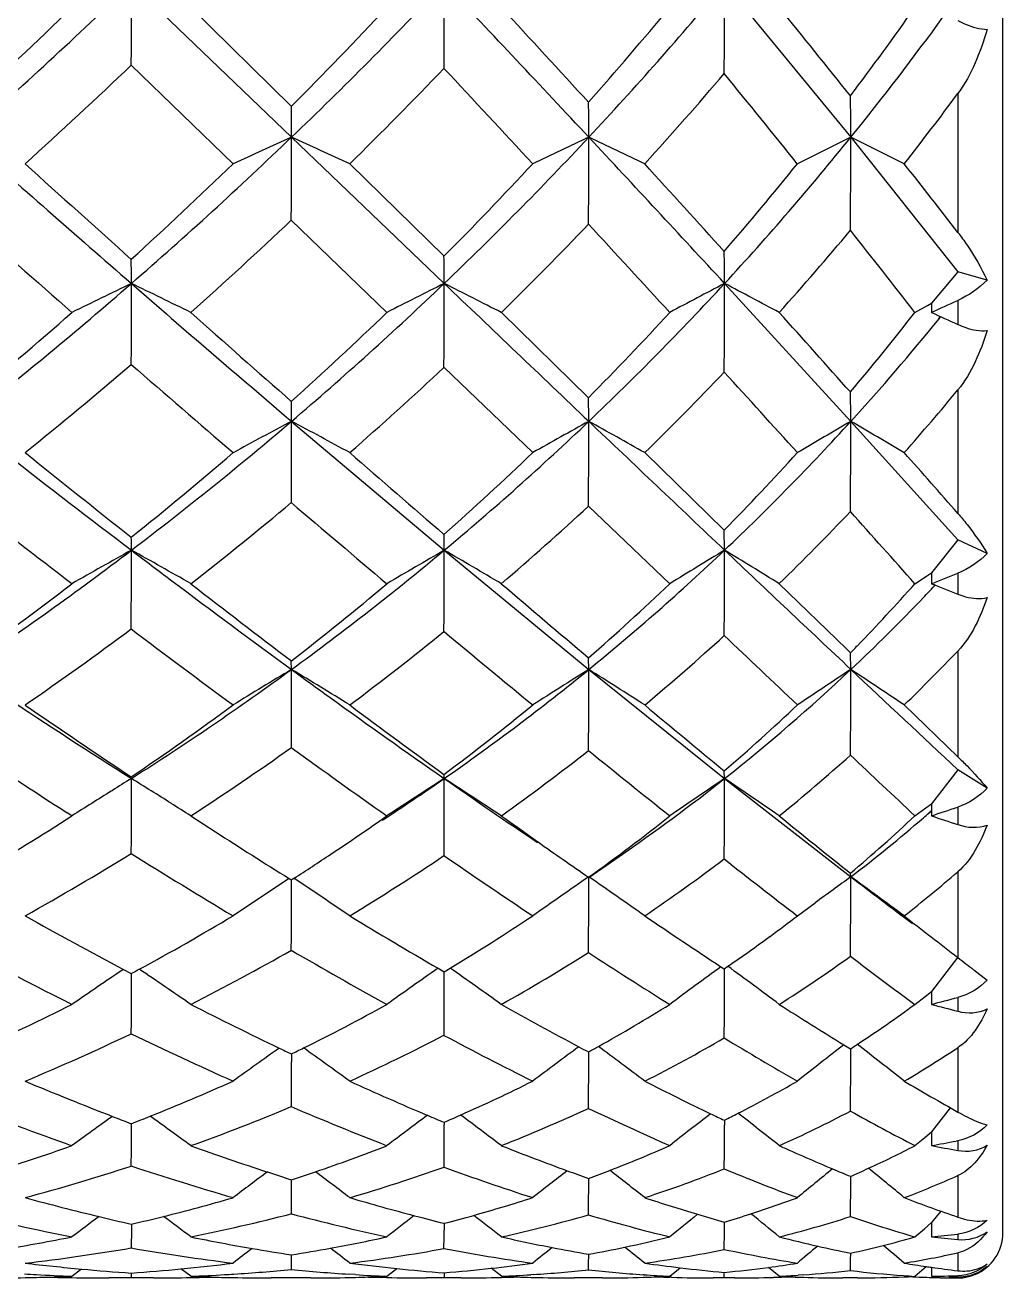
# Model space of a CAD drawing. Header units: millimetres. Extents: x 13495 to 14291, y -4366 to -3315.
# Drawn here: x 13906.896 to 13908.523, y -3559.988 to -3557.902 of the extents above; entities that cross this region are included whole.
import ezdxf

# ---------------------------------------------------------------- set-up
doc = ezdxf.new("R2010")
doc.units = ezdxf.units.MM
doc.header["$LTSCALE"] = 0.1
doc.layers.add('1', color=7, linetype='Continuous')

msp = doc.modelspace()

# ---------------------------------------------------------------- linework, layer by layer
at = {"layer": '1', "color": 7, "linetype": 'Continuous'}
for p, q in [((13908.523, -3559.913), (13908.523, -3551.063)), ((13907.0729, -3557.8329), (13907.3392, -3558.089)), ((13908.0599, -3557.8329), (13908.2701, -3558.089)), ((13907.1716, -3557.8727), (13907.3389, -3558.0374)), ((13907.242, -3558.1331), (13907.0726, -3557.9687)), ((13908.448, -3558.0161), (13908.448, -3558.2474)), ((13907.3392, -3558.089), (13907.5933, -3558.3324)), ((13908.2701, -3558.089), (13908.4481, -3558.3127)), ((13907.4362, -3558.1331), (13907.593, -3558.287)), ((13907.498, -3558.3806), (13907.3389, -3558.2269)), ((13908.448, -3558.3127), (13908.4043, -3558.3651)), ((13908.4969, -3558.3266), (13908.448, -3558.3127)), ((13908.0599, -3558.3324), (13908.2701, -3558.5619)), ((13908.3975, -3558.3689), (13908.4043, -3558.3651)), ((13908.4043, -3558.3651), (13908.404, -3558.3806)), ((13908.448, -3558.3605), (13908.448, -3558.4005)), ((13907.6884, -3558.3806), (13907.8335, -3558.5226)), ((13908.3765, -3558.3806), (13908.3975, -3558.3689)), ((13908.4166, -3558.3908), (13908.4193, -3558.3875)), ((13908.4168, -3558.391), (13908.4194, -3558.3877)), ((13907.7406, -3558.614), (13907.593, -3558.4721)), ((13908.448, -3558.5096), (13908.448, -3558.7152)), ((13907.3392, -3558.5619), (13907.5933, -3558.7764)), ((13908.2701, -3558.5619), (13908.4481, -3558.7592)), ((13907.927, -3558.614), (13908.0593, -3558.743)), ((13907.9687, -3558.8322), (13907.8335, -3558.703)), ((13907.5933, -3558.7764), (13907.593, -3558.7502)), ((13908.0599, -3558.7764), (13908.0593, -3558.743)), ((13908.448, -3558.7592), (13908.4043, -3558.8143)), ((13908.4969, -3558.7817), (13908.448, -3558.7592)), ((13907.5933, -3558.7764), (13907.8339, -3558.975)), ((13908.3765, -3558.8322), (13908.396, -3558.8197)), ((13908.396, -3558.8197), (13908.4043, -3558.8143)), ((13908.396, -3558.8197), (13908.4043, -3558.8143)), ((13908.4043, -3558.8143), (13908.404, -3558.8322)), ((13908.448, -3558.8147), (13908.448, -3558.8496)), ((13908.1508, -3558.8322), (13908.2621, -3558.9403)), ((13908.4084, -3558.8362), (13908.4099, -3558.8345)), ((13908.4085, -3558.8364), (13908.4101, -3558.8347)), ((13908.2621, -3558.9403), (13908.2692, -3558.9472)), ((13908.2701, -3558.975), (13908.2692, -3558.9472)), ((13908.448, -3558.9443), (13908.448, -3559.1203)), ((13907.3392, -3558.975), (13907.3389, -3558.9608)), ((13907.8339, -3558.975), (13907.8335, -3558.9555)), ((13907.834, -3558.975), (13908.0599, -3559.1565)), ((13908.3589, -3559.0341), (13908.448, -3559.1203)), ((13907.0729, -3559.1565), (13907.0726, -3559.1537)), ((13907.5933, -3559.1565), (13907.593, -3559.1498)), ((13908.0599, -3559.1565), (13908.0593, -3559.1438)), ((13908.0599, -3559.1565), (13908.2701, -3559.3202)), ((13908.448, -3559.1421), (13908.4043, -3559.1988)), ((13908.4969, -3559.1727), (13908.448, -3559.1421)), ((13907.0398, -3559.1772), (13907.0412, -3559.1763)), ((13908.395, -3559.2054), (13908.4043, -3559.1988)), ((13908.4043, -3559.1988), (13908.404, -3559.2187)), ((13906.9549, -3559.2308), (13906.9739, -3559.2187)), ((13906.9739, -3559.2187), (13906.966, -3559.2136)), ((13907.1716, -3559.2187), (13907.2128, -3559.2453)), ((13908.3765, -3559.2187), (13908.395, -3559.2054)), ((13908.3998, -3559.2139), (13908.4041, -3559.21)), ((13908.3998, -3559.2141), (13908.4042, -3559.2102)), ((13908.448, -3559.2041), (13908.448, -3559.2332)), ((13907.7374, -3559.2536), (13907.7494, -3559.2621)), ((13907.8338, -3559.3211), (13907.8843, -3559.2862)), ((13907.3352, -3559.3229), (13907.3389, -3559.3253)), ((13907.3389, -3559.3253), (13907.343, -3559.3227)), ((13907.3389, -3559.3253), (13907.343, -3559.3227)), ((13908.2701, -3559.3202), (13908.2692, -3559.3141)), ((13908.448, -3559.3117), (13908.448, -3559.4547)), ((13908.181, -3559.3851), (13908.2106, -3559.3635)), ((13908.0537, -3559.4698), (13908.0593, -3559.4734)), ((13908.0593, -3559.4734), (13908.0653, -3559.4692)), ((13908.0593, -3559.4734), (13908.0653, -3559.4692)), ((13908.448, -3559.4539), (13908.4043, -3559.511)), ((13907.0595, -3559.4743), (13907.0726, -3559.4813)), ((13907.5831, -3559.4725), (13907.593, -3559.4782)), ((13907.593, -3559.4782), (13907.6031, -3559.4721)), ((13907.593, -3559.4782), (13907.6031, -3559.4721)), ((13908.4744, -3559.475), (13908.4969, -3559.492)), ((13908.3936, -3559.5193), (13908.4043, -3559.511)), ((13908.4043, -3559.511), (13908.404, -3559.5326)), ((13908.3765, -3559.5326), (13908.3936, -3559.5193)), ((13908.448, -3559.5211), (13908.448, -3559.544)), ((13907.3392, -3559.615), (13907.3392, -3559.6284)), ((13908.2584, -3559.5999), (13908.2692, -3559.6066)), ((13908.448, -3559.6047), (13908.448, -3559.7118)), ((13908.4355, -3559.7047), (13908.4043, -3559.7449)), ((13907.5933, -3559.7289), (13907.5933, -3559.7325)), ((13908.0598, -3559.7255), (13908.0598, -3559.7335)), ((13908.3765, -3559.7678), (13908.3929, -3559.7543)), ((13908.3929, -3559.7543), (13908.4043, -3559.7449)), ((13908.4043, -3559.7449), (13908.404, -3559.7678)), ((13908.448, -3559.7597), (13908.4452, -3559.7602)), ((13908.448, -3559.7597), (13908.448, -3559.7758)), ((13908.448, -3559.8176), (13908.448, -3559.8867)), ((13908.4197, -3559.8768), (13908.4043, -3559.896)), ((13907.0728, -3559.9076), (13907.0726, -3559.9381)), ((13907.0728, -3559.8984), (13907.0728, -3559.9076)), ((13907.5932, -3559.8971), (13907.5932, -3559.9083)), ((13908.3765, -3559.9197), (13908.3924, -3559.9061)), ((13908.3924, -3559.9061), (13908.4043, -3559.896)), ((13908.4043, -3559.896), (13908.404, -3559.9197)), ((13908.448, -3559.9151), (13908.448, -3559.9241)), ((13908.448, -3559.9462), (13908.448, -3559.9761)), ((13907.9687, -3559.9853), (13907.986, -3559.971)), ((13908.1508, -3559.9853), (13908.1329, -3559.9704)), ((13908.3765, -3559.9853), (13908.3922, -3559.9717)), ((13908.3922, -3559.9717), (13908.3953, -3559.969)), ((13908.4042, -3559.9703), (13908.404, -3559.9853)), ((13908.4969, -3559.9688), (13908.4825, -3559.9793)), ((13906.9739, -3559.9853), (13906.9899, -3559.9731)), ((13907.0726, -3559.9878), (13907.0351, -3559.988)), ((13907.0727, -3559.9799), (13907.0726, -3559.9878)), ((13907.1094, -3559.988), (13907.0726, -3559.9878)), ((13907.1716, -3559.9853), (13907.1553, -3559.9728)), ((13907.3716, -3559.988), (13907.3054, -3559.988)), ((13907.4457, -3559.9825), (13907.4349, -3559.9818)), ((13907.4457, -3559.9825), (13907.4349, -3559.9818)), ((13907.4362, -3559.9873), (13907.4457, -3559.9871)), ((13907.4362, -3559.9873), (13907.4457, -3559.9871)), ((13907.498, -3559.9872), (13907.4891, -3559.9871)), ((13907.498, -3559.9873), (13907.4891, -3559.9871)), ((13907.498, -3559.9853), (13907.5145, -3559.9723)), ((13907.593, -3559.9879), (13907.5639, -3559.988)), ((13907.593, -3559.9795), (13907.593, -3559.9879)), ((13907.6211, -3559.988), (13907.593, -3559.9879)), ((13907.6884, -3559.9853), (13907.6715, -3559.9719)), ((13907.6921, -3559.9871), (13907.6884, -3559.9872)), ((13907.6921, -3559.9871), (13907.6884, -3559.9871)), ((13907.742, -3559.9823), (13907.7374, -3559.9826)), ((13907.742, -3559.9824), (13907.7374, -3559.9826)), ((13907.7374, -3559.9871), (13907.7406, -3559.9871)), ((13907.7374, -3559.9871), (13907.7406, -3559.9871)), ((13907.8566, -3559.988), (13907.8095, -3559.988)), ((13907.9258, -3559.9828), (13907.9243, -3559.9827)), ((13907.9258, -3559.9828), (13907.9243, -3559.9827)), ((13907.9243, -3559.987), (13907.927, -3559.9869)), ((13907.9243, -3559.987), (13907.9271, -3559.987)), ((13907.9718, -3559.987), (13907.9686, -3559.9869)), ((13907.9718, -3559.987), (13907.9686, -3559.9869)), ((13908.0593, -3559.988), (13908.0408, -3559.988)), ((13908.0769, -3559.988), (13908.0593, -3559.988)), ((13908.1909, -3559.9829), (13908.1822, -3559.9835)), ((13908.1909, -3559.9829), (13908.1822, -3559.9834)), ((13908.2809, -3559.988), (13908.2569, -3559.988)), ((13908.448, -3559.9856), (13908.448, -3559.9861))]:
    msp.add_line(p, q, dxfattribs=at)
for centre, radius, start, end in [((13900.8219, -3551.341), 9.0122, 311.51653, 313.91645), ((13871.0221, -3557.8372), 36.0508, 359.7909, 0.00672), ((13902.239, -3552.7734), 7.3667, 313.81579, 316.62182), ((13883.0787, -3557.8367), 24.5147, 359.67839, 0.00871), ((13863.0287, -3599.9504), 61.318, 43.054564, 43.382881), ((13903.4683, -3554.009), 5.9754, 316.93725, 320.21208), ((13891.1269, -3557.8364), 16.933, 359.50441, 0.0117), ((13900.5322, -3551.2532), 9.2365, 312.69445, 314.22004), ((13901.993, -3552.7166), 7.5426, 315.13448, 316.87427), ((13863.6773, -3598.4422), 59.857, 42.464617, 42.669901), ((13903.2529, -3553.9725), 6.1196, 318.46033, 320.4071), ((13890.3904, -3572.2801), 22.8693, 38.57602, 39.04932), ((13904.2892, -3555.0069), 4.9919, 322.8734, 324.9641), ((13904.4596, -3555.01), 4.8989, 321.0605, 324.0282), ((13900.9152, -3551.5246), 8.913, 312.14517, 313.69667), ((13902.2698, -3552.8769), 7.3701, 314.5062, 316.24109), ((13856.6674, -3605.4747), 69.6398, 42.828595, 43.007024), ((13903.4475, -3554.0554), 6.0575, 317.68853, 319.58192), ((13890.0111, -3572.7303), 23.3071, 38.77757, 39.25288), ((13904.4873, -3558.0879), 3.3467, 359.981, 0.9803), ((13905.3158, -3558.09), 2.9543, 0.0202, 1.3607), ((13904.4682, -3555.0748), 4.9488, 321.8304, 323.5335), ((13903.1217, -3558.0878), 4.2176, 359.9837, 0.6841), ((13935.149, -3526.0607), 42.7753, 228.48272, 228.97696), ((13902.2244, -3552.7585), 7.3875, 311.01899, 313.81766), ((13913.8556, -3572.5924), 15.9, 114.19425, 114.57899), ((13877.9677, -3558.0943), 29.3715, 359.74128, 0.01037), ((13902.3098, -3569.2779), 12.2673, 65.29866, 65.79613), ((13903.4078, -3553.954), 6.0571, 313.70982, 316.94761), ((13915.3654, -3574.1538), 17.7426, 115.11793, 115.45123), ((13887.9019, -3558.0953), 19.9321, 359.60284, 0.01819), ((13869.9047, -3593.5264), 51.908, 42.68817, 43.05474), ((13902.376, -3569.7243), 12.8519, 64.41052, 64.86948), ((13904.4384, -3554.9927), 4.9263, 317.3188, 321.0595), ((13917.517, -3576.8895), 20.9515, 116.19007, 116.46188), ((13893.9446, -3558.0899), 14.3254, 359.38459, 0.00368), ((13901.9929, -3570.8447), 14.2166, 63.39848, 63.79809), ((13937.9541, -3523.8162), 46.2845, 227.85361, 228.14801), ((13901.981, -3552.7031), 7.5605, 312.33325, 314.09449), ((13903.1835, -3553.909), 6.2137, 315.20489, 317.17198), ((13868.8653, -3593.6928), 52.8233, 42.09952, 42.31309), ((13904.2242, -3554.9546), 5.0753, 319.0807, 321.2254), ((13893.1718, -3570.0723), 19.3182, 37.7426, 38.1726), ((13932.8547, -3528.9405), 39.1987, 228.33294, 228.6813), ((13902.2973, -3552.905), 7.3308, 311.67481, 313.45045), ((13903.4573, -3554.0631), 6.0451, 314.42142, 316.37981), ((13869.0435, -3594.0219), 52.7775, 42.47836, 42.69528), ((13904.4679, -3555.0736), 4.9498, 318.0788, 320.1733), ((13894.019, -3569.5267), 18.1762, 37.82312, 38.37116), ((13905.827, -3558.3324), 2.2329, 0.0005, 1.3722), ((13903.8125, -3558.3317), 3.2603, 359.9885, 0.6946), ((13904.9783, -3558.3321), 2.615, 359.9936, 0.9877), ((13902.2514, -3552.7892), 7.3466, 308.2089, 311.01675), ((13913.4281, -3571.5096), 14.6297, 115.74745, 116.17871), ((13871.6338, -3558.3367), 35.4391, 359.7891, 0.00693), ((13902.0081, -3568.8296), 11.6552, 63.70302, 64.24321), ((13931.4098, -3530.3586), 37.0785, 228.97698, 229.52033), ((13903.4102, -3553.9567), 6.0535, 310.46974, 313.7112), ((13914.8055, -3572.7138), 16.0886, 116.63315, 117.01359), ((13883.6783, -3558.3362), 23.915, 359.67438, 0.0091), ((13902.2079, -3569.0665), 12.0093, 62.84807, 63.35655), ((14012.2711, -3448.8409), 151.4787, 226.287575, 226.413351), ((13904.4451, -3555), 4.9164, 313.5735, 317.3276), ((13916.6753, -3574.7467), 18.538, 117.69384, 118.0127), ((13891.7193, -3558.3359), 16.3406, 359.49549, 0.01241), ((13902.0455, -3569.7858), 12.9365, 61.83917, 62.29502), ((13902.0184, -3552.7433), 7.5057, 309.52731, 311.31741), ((13933.5725, -3528.7243), 39.7052, 228.3236, 228.64607), ((13903.2037, -3553.9279), 6.186, 311.94969, 313.96299), ((13904.2576, -3554.9828), 5.0315, 315.2902, 317.5234), ((13876.0915, -3587.1698), 43.0885, 41.68757, 41.92376), ((13905.1488, -3555.8753), 4.0859, 319.7924, 322.1822), ((13905.3048, -3555.8672), 4.0068, 317.7374, 320.9586), ((13902.3546, -3552.9706), 7.2436, 308.82382, 310.64168), ((13929.5025, -3532.7771), 34.1039, 228.8759, 229.25256), ((13903.4674, -3554.073), 6.0309, 311.15263, 313.16174), ((13904.4625, -3555.0672), 4.9581, 314.3274, 316.5052), ((13872.4059, -3590.9356), 48.2135, 42.09674, 42.31206), ((13905.342, -3555.9469), 4.0268, 318.5219, 320.4756), ((13905.5617, -3558.5614), 1.7776, 359.9833, 1.0536), ((13906.2942, -3558.5614), 1.5397, 359.9826, 1.4451), ((13906.767, -3558.563), 1.503, 0.0429, 1.9081), ((13903.4149, -3553.9624), 6.0461, 307.22947, 310.47114), ((13914.2993, -3571.6699), 14.8412, 117.96755, 118.39345), ((13879.1288, -3558.5672), 28.2105, 359.736, 0.01079), ((13901.9647, -3568.679), 11.4561, 61.47094, 62.02145), ((13904.4112, -3554.9657), 4.9647, 309.8631, 313.5842), ((13915.9136, -3573.1447), 16.6715, 118.98864, 119.35596), ((13888.8654, -3558.5682), 18.9685, 359.59286, 0.01901), ((13901.9756, -3569.1295), 12.0828, 60.49176, 60.99738), ((13996.4216, -3465.4982), 128.4858, 226.411535, 226.55048), ((13905.2991, -3555.8619), 4.0145, 313.4482, 317.7358), ((13918.2418, -3575.717), 19.8427, 120.16815, 120.46613), ((13894.8181, -3558.563), 13.4519, 359.36492, 0.00453), ((13901.4972, -3570.2076), 13.4719, 59.38088, 59.8188), ((13920.4897, -3541.723), 21.6817, 231.17296, 231.76997), ((13903.2164, -3553.9412), 6.1677, 308.69905, 310.74479), ((13929.3646, -3533.5257), 33.3208, 228.84496, 229.20199), ((13904.2255, -3554.9496), 5.0778, 311.5423, 313.809), ((13905.1201, -3555.8487), 4.125, 315.4406, 317.9047), ((13881.7706, -3582.121), 35.4897, 41.26246, 41.48028), ((13918.8385, -3543.3827), 19.4796, 231.81193, 232.47695), ((13903.5025, -3554.1135), 5.9773, 307.86767, 309.92866), ((13926.2983, -3536.5183), 29.1781, 229.47496, 229.88466), ((13904.4807, -3555.085), 4.9326, 310.5645, 312.8214), ((13905.3529, -3555.956), 4.0125, 314.2101, 316.6189), ((13882.8134, -3581.5499), 34.1989, 41.62721, 41.89704), ((13906.0915, -3558.7764), 0.9814, 359.9971, 1.2658), ((13903.4413, -3553.9965), 6.003, 303.97032, 307.22608), ((13913.8411, -3570.9151), 13.8981, 119.14321, 119.61159), ((13873.5946, -3558.7807), 33.4782, 359.783, 0.0073), ((13901.6767, -3568.4501), 11.077, 60.25987, 60.84638), ((13904.4154, -3554.9707), 4.9582, 306.1365, 309.8636), ((13915.303, -3572.074), 15.3708, 120.10437, 120.516), ((13885.1809, -3558.7802), 22.4124, 359.66363, 0.00969), ((13901.8337, -3568.7061), 11.4792, 59.33441, 59.88439), ((13905.3052, -3555.8692), 4.005, 309.1527, 313.4566), ((13917.312, -3574.0231), 17.8343, 121.2507, 121.59411), ((13892.9197, -3558.78), 15.1402, 359.47586, 0.01344), ((13901.598, -3569.4202), 12.4517, 58.24708, 58.73786), ((13977.8187, -3485.1379), 101.4343, 226.549806, 226.713112), ((13903.2549, -3553.9889), 6.1064, 305.43592, 307.51913), ((13918.4546, -3544.3241), 18.3791, 232.12784, 232.78572), ((13904.2449, -3554.9705), 5.0493, 307.7904, 310.1117), ((13925.6535, -3537.848), 27.6239, 229.43226, 229.82721), ((13905.1465, -3555.874), 4.0885, 311.087, 313.652), ((13905.9302, -3556.6585), 3.2726, 315.8982, 318.3769), ((13906.0683, -3556.6367), 3.2118, 316.3171, 316.7722), ((13906.0629, -3556.6315), 3.2193, 313.2834, 316.3154), ((13903.5494, -3554.1752), 5.8998, 304.5564, 306.6677), ((13917.0852, -3545.6873), 16.5839, 232.86069, 233.59123), ((13904.49, -3555.0954), 4.9187, 306.7968, 309.1129), ((13922.6945, -3540.8237), 23.5634, 230.14198, 230.60819), ((13905.3499, -3555.9515), 4.018, 309.8957, 312.4009), ((13957.5997, -3506.8741), 71.8532, 226.411996, 226.545847), ((13905.9119, -3556.6407), 3.298, 315.6245, 315.8977), ((13906.1212, -3556.7228), 3.217, 314.0722, 316.3263), ((13904.412, -3554.9661), 4.9638, 302.4155, 306.1369), ((13914.7475, -3571.2743), 14.3581, 121.06201, 121.5161), ((13881.3316, -3558.9802), 26.0077, 359.72504, 0.01146), ((13901.6162, -3568.4718), 11.088, 58.33919, 58.92597), ((13905.2706, -3555.8279), 4.059, 304.9075, 309.1632), ((13916.4672, -3572.7112), 16.2239, 122.14937, 122.53947), ((13890.5179, -3558.9811), 17.3161, 359.57386, 0.0203), ((13901.5712, -3568.9338), 11.7643, 57.29889, 57.83568), ((13906.0501, -3556.6174), 3.2383, 308.3635, 313.2789), ((13918.9738, -3575.2079), 19.4442, 123.40008, 123.71509), ((13896.166, -3558.9762), 12.1041, 359.33049, 0.00562), ((13900.9967, -3569.9998), 13.2079, 56.12327, 56.58606), ((13962.5202, -3501.3831), 79.1195, 226.71145, 226.888269), ((13914.1236, -3548.5424), 12.7404, 235.43702, 236.39669), ((13904.2515, -3554.9782), 5.0392, 304.0447, 306.4022), ((13916.5583, -3546.8418), 15.2271, 233.19661, 233.9298), ((13905.1194, -3555.8413), 4.1309, 306.7831, 309.3857), ((13921.9576, -3542.2539), 21.8731, 230.09942, 230.54961), ((13905.9041, -3556.6307), 3.3107, 310.6146, 313.451), ((13913.3279, -3549.3208), 11.7619, 236.26151, 237.2554), ((13904.5074, -3555.1187), 4.8896, 303.0163, 305.3871), ((13915.4548, -3547.9201), 13.8192, 234.03473, 234.8455), ((13905.3521, -3555.9528), 4.0155, 305.5787, 308.1665), ((13920.1717, -3543.9164), 19.5723, 230.92081, 231.4289), ((13906.1192, -3556.7196), 3.2208, 309.1093, 311.8794), ((13954.833, -3509.8247), 67.8083, 226.630819, 226.755374), ((13913.9105, -3570.149), 12.9456, 121.8828, 122.0482), ((13876.7527, -3559.1607), 30.3202, 359.77197, 0.00786), ((13901.4176, -3568.2448), 10.7041, 57.89939, 58.10782), ((13905.2213, -3555.7552), 4.1467, 303.1744, 304.8915), ((13915.7861, -3571.8232), 15.0853, 122.89448, 123.32676), ((13887.47, -3559.1602), 20.1234, 359.64501, 0.01057), ((13901.4703, -3568.6189), 11.2707, 56.51622, 57.09364), ((13914.5298, -3549.2213), 12.117, 235.07852, 235.96935), ((13906.0246, -3556.5852), 3.2794, 304.548, 308.3625), ((13917.9302, -3573.7365), 17.6067, 124.09712, 124.45633), ((13894.6351, -3559.16), 13.4248, 359.44336, 0.01492), ((13901.1636, -3569.339), 12.298, 55.37813, 55.89136), ((13914.4075, -3570.9458), 13.8847, 122.04888, 122.37022), ((13901.3551, -3568.3445), 10.8219, 57.69344, 57.89938), ((13901.2899, -3568.4476), 10.9438, 57.49002, 57.69344), ((13905.1143, -3555.8327), 4.1409, 303.5792, 305.1451), ((13915.2149, -3548.6974), 12.9362, 234.42143, 234.68807), ((13905.904, -3556.6288), 3.3122, 305.63, 308.5628), ((13919.033, -3545.8358), 17.2489, 230.88419, 231.38932), ((13906.6012, -3557.3309), 2.5914, 310.0665, 313.2411), ((13906.7221, -3557.2948), 2.5492, 310.8924, 311.1574), ((13904.2742, -3555.0121), 4.9984, 300.3772, 302.4326), ((13906.711, -3557.2816), 2.5664, 307.408, 310.8881), ((13912.9207, -3550.3777), 10.5459, 237.23114, 238.01862), ((13914.6741, -3549.4637), 11.9983, 234.75074, 235.24054), ((13904.5253, -3555.1469), 4.8562, 299.2196, 301.6381), ((13912.2869, -3550.964), 9.8167, 237.91568, 239.07516), ((13905.1216, -3555.8434), 4.128, 302.5565, 303.5771), ((13905.3407, -3555.9355), 4.0362, 301.2768, 303.9184), ((13913.8633, -3550.2065), 11.0333, 235.36754, 236.29444), ((13906.0978, -3556.6908), 3.2566, 304.1727, 307.0354), ((13916.9974, -3547.9298), 14.4553, 231.80545, 232.41676), ((13915.19, -3571.1796), 14.2225, 123.5236, 123.97496), ((13901.2866, -3568.4591), 10.9615, 55.87384, 56.4605), ((13916.9833, -3572.5663), 16.0988, 124.63351, 125.03817), ((13892.7311, -3559.3261), 15.1028, 359.54368, 0.02223), ((13901.1942, -3568.9274), 11.6784, 54.79423, 55.3509), ((13919.7131, -3575.1099), 19.5002, 125.93138, 126.14757), ((13897.8837, -3559.3215), 10.3863, 359.27723, 0.0071), ((13900.53, -3569.9956), 13.1861, 53.57828, 54.05639), ((13915.9945, -3549.2261), 12.7106, 232.57544, 233.1538), ((13906.7837, -3557.3816), 2.5486, 308.1748, 310.7721), ((13884.2224, -3559.3247), 23.1168, 359.70823, 359.99849), ((13910.9724, -3552.0999), 8.3482, 240.77021, 242.04908), ((13905.101, -3555.8096), 4.1675, 298.4422, 300.9123), ((13911.9915, -3551.8895), 8.7713, 238.71153, 239.82787), ((13905.8641, -3556.5706), 3.3828, 300.9362, 303.6925), ((13913.3877, -3551.3453), 9.719, 235.81558, 236.71406), ((13906.5586, -3557.2767), 2.6604, 306.3526, 307.576), ((13916.4647, -3549.0777), 13.1129, 231.8183, 232.31232), ((13906.567, -3557.2874), 2.6467, 304.4788, 306.3447), ((13910.4605, -3552.6053), 7.7553, 241.79626, 243.28265), ((13905.3282, -3555.9135), 4.0615, 296.993, 299.675), ((13911.387, -3552.4903), 8.0448, 239.78853, 241.09107), ((13906.0716, -3556.6494), 3.3056, 299.2812, 302.2073), ((13912.619, -3552.0964), 8.7706, 236.9319, 237.9798), ((13918.4479, -3573.6192), 17.5569, 126.30109, 126.64612), ((13900.7635, -3569.4021), 12.328, 53.18517, 53.67995), ((13906.7552, -3557.3424), 2.5971, 302.5061, 305.6604), ((13914.9785, -3550.5813), 11.1226, 232.89965, 233.58933), ((13913.0933, -3553.4572), 7.5861, 232.24085, 232.4921), ((13914.7028, -3570.778), 13.6453, 124.06551, 124.50053), ((13905.0937, -3555.7958), 4.1831, 298.2341, 298.4409), ((13880.0367, -3559.4672), 27.0362, 359.75799, 359.97008), ((13901.0529, -3568.3879), 10.7636, 55.35679, 55.90953), ((13916.2772, -3571.8485), 15.1247, 125.08788, 125.48257), ((13890.1239, -3559.4679), 17.4695, 359.61868, 359.96598), ((13901.1287, -3568.6798), 11.2561, 54.35482, 54.88731), ((13896.6934, -3559.4684), 11.3665, 359.39504, 359.97441), ((13905.0868, -3555.7812), 4.1993, 294.3553, 296.7033), ((13910.3361, -3553.3236), 6.9689, 242.99373, 244.34407), ((13905.8313, -3556.5123), 3.4497, 296.2902, 298.8913), ((13911.1374, -3553.3857), 7.0484, 240.70338, 241.8987), ((13906.5285, -3557.2279), 2.7176, 299.0925, 302.0011), ((13912.1748, -3553.2214), 7.4849, 237.47888, 238.45058), ((13907.1563, -3557.8773), 2.0564, 303.1448, 306.3955), ((13905.3122, -3555.8808), 4.098, 292.7343, 295.4412), ((13909.8856, -3553.7726), 6.454, 244.1612, 245.82043), ((13906.0329, -3556.5764), 3.3882, 294.4675, 297.4158), ((13910.5862, -3553.9689), 6.3632, 241.93982, 243.43644), ((13906.7075, -3557.2625), 2.6902, 296.9553, 300.1633), ((13911.4163, -3554.0521), 6.4746, 238.76888, 240.02038), ((13915.6084, -3571.2575), 14.3, 125.42891, 125.80729), ((13910.1742, -3553.6575), 6.5978, 244.35598, 244.54972), ((13905.8204, -3556.4902), 3.4743, 295.918, 296.2906), ((13900.9867, -3568.5493), 10.9822, 54.03691, 54.53166), ((13917.5325, -3572.7047), 16.3106, 126.55788, 126.894), ((13910.9206, -3553.7885), 6.591, 241.91146, 242.06992), ((13906.5147, -3557.2037), 2.7456, 298.7056, 299.0969), ((13895.0951, -3559.5952), 12.7388, 359.50272, 359.92511), ((13900.8459, -3569.0346), 11.7481, 52.93337, 53.40337), ((13920.3352, -3575.1413), 19.6821, 127.84981, 128.13578), ((13907.1365, -3557.8474), 2.0923, 302.7762, 303.1496), ((13899.8742, -3559.5925), 8.3958, 359.1968, 359.90403), ((13900.1031, -3570.1116), 13.3186, 51.69345, 52.12108), ((13907.3213, -3557.8986), 2.0446, 300.4957, 303.4417), ((13887.8129, -3559.5946), 19.5264, 359.68239, 359.90078), ((13909.1861, -3554.1982), 5.9229, 247.25243, 248.77044), ((13905.7899, -3556.4232), 3.5479, 291.7379, 294.1593), ((13909.8026, -3554.4638), 5.7101, 245.5162, 246.9338), ((13906.4694, -3557.1151), 2.845, 293.869, 296.5408), ((13910.4253, -3554.7516), 5.508, 243.0266, 244.2998), ((13907.0973, -3557.7802), 2.1701, 296.9921, 299.9587), ((13911.1625, -3554.9034), 5.5217, 239.4858, 240.554), ((13908.8279, -3554.5445), 5.5426, 248.4871, 250.4577), ((13915.0288, -3570.8441), 13.6955, 125.67698, 126.02533), ((13909.0798, -3554.4689), 5.6321, 248.7814, 249.1219), ((13905.7768, -3556.3905), 3.5832, 291.2008, 291.7388), ((13900.802, -3568.4798), 10.7922, 53.82837, 54.2724), ((13905.992, -3556.4818), 3.4913, 289.7474, 292.6935), ((13909.4068, -3554.8669), 5.2595, 246.8484, 248.7204), ((13916.6752, -3571.9351), 15.2402, 126.7085, 127.02534), ((13909.6569, -3554.8034), 5.3404, 246.9451, 247.2651), ((13906.447, -3557.0648), 2.9001, 293.2743, 293.8703), ((13900.8355, -3568.7991), 11.337, 52.8089, 53.23796), ((13906.6542, -3557.1507), 2.814, 291.562, 294.7753), ((13909.9683, -3555.2344), 4.9548, 244.4778, 246.1984), ((13918.8828, -3573.6326), 17.6451, 127.9289, 128.20911), ((13910.2251, -3555.1652), 5.0485, 244.311, 244.5952), ((13907.0658, -3557.7183), 2.2396, 296.3342, 296.9915), ((13900.4136, -3569.537), 12.4621, 51.62082, 52.02236), ((13907.2659, -3557.797), 2.1604, 294.1815, 297.6737), ((13910.5671, -3555.5571), 4.7464, 241.0448, 242.5144), ((13884.9786, -3559.6985), 22.0943, 359.73238, 359.91536), ((13893.5547, -3559.6995), 14.0387, 359.57512, 359.86543), ((13899.1078, -3559.7002), 8.9521, 359.31983, 359.78698), ((13905.7502, -3556.3163), 3.662, 287.2926, 289.5217), ((13908.8521, -3555.091), 4.9696, 250.2358, 251.7896), ((13906.413, -3556.978), 2.9934, 288.8255, 291.2528), ((13909.376, -3555.5016), 4.5879, 248.4169, 249.8825), ((13907.0343, -3557.6462), 2.3182, 291.1048, 293.7692), ((13909.8733, -3555.9359), 4.2012, 245.7953, 247.1157), ((13907.5976, -3558.2685), 1.6896, 294.5397, 297.4529), ((13905.9511, -3556.3616), 3.6183, 285.1367, 288.0573), ((13908.5329, -3555.405), 4.6328, 251.6266, 253.8204), ((13906.5959, -3556.9936), 2.9817, 286.3693, 289.5362), ((13909.0225, -3555.8872), 4.1691, 249.9466, 252.0929), ((13915.8641, -3571.2749), 14.3098, 126.76583, 127.05129), ((13908.765, -3555.3528), 4.6936, 251.8003, 252.3123), ((13906.3964, -3556.9298), 3.0444, 288.0358, 288.8284), ((13892.1919, -3559.7861), 15.1474, 359.64009, 359.85468), ((13900.7579, -3568.6499), 11.0436, 52.79127, 53.1638), ((13917.8707, -3572.7499), 16.3986, 127.89676, 128.1513), ((13909.267, -3555.7966), 4.2733, 249.8945, 250.3992), ((13907.015, -3557.597), 2.3711, 290.1929, 291.1117), ((13898.1231, -3559.7868), 9.7108, 359.43219, 359.79099), ((13900.5719, -3569.1589), 11.8605, 51.67431, 52.03037), ((13907.199, -3557.6364), 2.3344, 288.1717, 291.625), ((13909.4599, -3556.4244), 3.6606, 247.5032, 249.5505), ((13920.8414, -3575.2641), 19.9436, 129.18848, 129.40595), ((13909.7336, -3556.2649), 3.8438, 247.1276, 247.6064), ((13907.5771, -3558.2241), 1.7385, 293.462, 294.5465), ((13902.0153, -3559.7845), 6.2548, 359.0726, 359.6858), ((13899.7508, -3570.2677), 13.5106, 50.42139, 50.74859), ((13907.7457, -3558.2415), 1.7255, 290.8151, 294.0185), ((13908.0842, -3555.466), 4.5464, 254.8478, 256.4495), ((13906.3573, -3556.7997), 3.1803, 283.9923, 286.1526), ((13908.5967, -3555.9087), 4.1128, 253.6105, 255.1621), ((13906.9646, -3557.4481), 2.5283, 285.552, 287.8741), ((13909.0542, -3556.425), 3.6099, 251.8042, 253.2688), ((13907.5239, -3558.0887), 1.884, 287.9241, 290.413), ((13909.44, -3557.0157), 3.0376, 249.1496, 250.9391), ((13907.8139, -3555.7116), 4.2911, 256.2686, 258.7104), ((13915.1395, -3570.7632), 13.5742, 126.74333, 126.9814), ((13908.0324, -3555.6787), 4.3275, 256.4572, 257.1863), ((13906.3417, -3556.7379), 3.244, 283.0211, 283.9947), ((13900.6303, -3568.56), 10.8372, 52.87183, 53.17219), ((13906.5424, -3556.7983), 3.1841, 281.397, 284.4868), ((13908.3138, -3556.1965), 3.8115, 255.1814, 257.6418), ((13916.8651, -3571.9132), 15.218, 127.7736, 127.99031), ((13908.5312, -3556.154), 3.8589, 255.1697, 255.9287), ((13906.9448, -3557.3774), 2.6017, 284.4248, 285.5543), ((13900.6389, -3568.8918), 11.4103, 51.84282, 52.13522), ((13907.1347, -3557.4241), 2.5563, 282.5085, 285.8629), ((13908.7518, -3556.7644), 3.251, 253.5919, 256.0612), ((13919.2816, -3573.7992), 17.9059, 128.99175, 129.18267), ((13908.9742, -3556.6899), 3.3331, 253.2753, 254.0681), ((13907.502, -3558.0211), 1.9551, 286.5599, 287.9231), ((13900.1472, -3569.6793), 12.6218, 50.64561, 50.9219), ((13907.6787, -3558.0467), 1.9316, 284.1469, 287.8008), ((13909.1216, -3557.375), 2.6515, 251.2492, 253.6803), ((13896.9075, -3559.8472), 10.6858, 359.50731, 359.67223), ((13901.5873, -3559.8505), 6.4726, 359.20271, 359.60676), ((13906.3105, -3556.5893), 3.3958, 279.3834, 281.2651), ((13907.9404, -3556.1125), 3.8841, 258.5839, 260.1184), ((13906.9052, -3557.2066), 2.7771, 280.3477, 282.3254), ((13908.4177, -3556.6391), 3.3607, 257.4665, 258.9427), ((13907.4571, -3557.8519), 2.1301, 281.8334, 283.8969), ((13908.8344, -3557.2136), 2.7911, 255.8235, 257.175), ((13907.9538, -3558.4715), 1.5086, 284.2033, 286.2712), ((13908.448, -3559.913), 0.075, 292.5, 0), ((13906.4991, -3556.5637), 3.4228, 276.6574, 279.6464), ((13907.6975, -3556.3366), 3.6553, 260.1564, 262.841), ((13915.9771, -3571.2517), 14.2734, 127.57203, 127.73335), ((13907.9058, -3556.3093), 3.6842, 260.1232, 261.1493), ((13906.8896, -3557.122), 2.8631, 279.0284, 280.3499), ((13895.7152, -3559.8887), 11.6241, 359.57897, 359.69976), ((13900.6089, -3568.7362), 11.1164, 52.1089, 52.31885), ((13907.08, -3557.1519), 2.834, 277.2202, 280.4279), ((13908.1679, -3556.9104), 3.0828, 259.2514, 262.0334), ((13917.9699, -3572.6678), 16.3107, 128.69376, 128.84009), ((13908.376, -3556.8513), 3.1444, 258.9468, 260.0646), ((13907.4391, -3557.7666), 2.2173, 280.246, 281.837), ((13900.8367, -3559.8924), 6.9973, 359.32578, 359.54089), ((13900.3906, -3569.2653), 11.9717, 50.98568, 51.18943), ((13907.6167, -3557.7711), 2.2142, 278.0547, 281.5288), ((13908.5726, -3557.5396), 2.4552, 257.932, 260.8224), ((13920.9412, -3575.1162), 19.8099, 129.97307, 130.10083), ((13908.7858, -3557.4268), 2.5724, 257.176, 258.4155), ((13907.9354, -3558.3987), 1.5837, 282.1693, 284.2033), ((13904.0273, -3559.8927), 4.2428, 358.8784, 359.269), ((13899.4952, -3570.425), 13.7117, 49.72687, 49.91802), ((13908.0967, -3558.3644), 1.6203, 279.3117, 282.5234), ((13907.3388, -3556.1786), 3.8106, 263.3256, 264.747), ((13906.8603, -3556.9125), 3.0746, 275.5064, 277.1305), ((13907.8516, -3556.6946), 3.2951, 262.7568, 264.1276), ((13907.4027, -3557.5373), 2.4495, 276.3016, 277.9299), ((13908.3087, -3557.2757), 2.7146, 261.9164, 263.1728), ((13908.2881, -3557.4497), 2.5394, 263.1672, 264.8292), ((13907.8807, -3558.0763), 1.9109, 275.3631, 277.5852), ((13907.8936, -3558.1755), 1.8108, 277.5947, 279.1327), ((13908.7031, -3557.8702), 2.1213, 260.6619, 261.6586), ((13908.6927, -3557.9398), 2.0509, 261.6625, 261.9127), ((13908.6809, -3558.0245), 1.9654, 261.9056, 263.1947), ((13908.4494, -3559.9125), 0.0737, 282.8894, 310.1705), ((13906.8358, -3556.4814), 3.5066, 269.998, 270.9829), ((13907.1195, -3556.378), 3.6102, 266.4314, 266.7512), ((13906.8366, -3556.5363), 3.4517, 270.9847, 271.2991), ((13907.1157, -3556.4469), 3.5412, 266.7492, 267.7046), ((13906.8372, -3556.5621), 3.4259, 271.299, 271.6389), ((13906.8383, -3556.598), 3.39, 271.6384, 272.2923), ((13907.0367, -3556.3898), 3.5983, 268.383, 268.7032), ((13907.0361, -3556.4182), 3.5698, 268.7033, 269.0012), ((13907.0352, -3556.4767), 3.5113, 268.9994, 269.998), ((13907.3244, -3556.3344), 3.6542, 264.7479, 266.0492), ((13906.8504, -3556.8096), 3.178, 274.0092, 275.5064), ((13907.1095, -3556.7575), 3.2305, 269.9973, 271.1024), ((13907.0405, -3556.7505), 3.2375, 272.3202, 273.3181), ((13907.3087, -3556.6052), 3.3828, 267.6768, 268.2791), ((13907.1105, -3556.8171), 3.1709, 271.105, 271.3663), ((13907.1112, -3556.8435), 3.1445, 271.3661, 271.7493), ((13907.3073, -3556.651), 3.3371, 268.2797, 268.6365), ((13907.0433, -3556.8008), 3.1871, 273.3201, 273.5959), ((13907.3066, -3556.6798), 3.3082, 268.6367, 268.8804), ((13907.3055, -3556.7438), 3.2442, 268.8776, 269.9971), ((13907.0482, -3556.8728), 3.1149, 273.5901, 275.3558), ((13907.6406, -3556.8316), 3.1569, 264.5163, 266.2643), ((13907.3718, -3557.055), 2.9331, 269.9961, 271.2589), ((13907.6289, -3557.0094), 2.9788, 266.4739, 267.4813), ((13907.3737, -3557.1442), 2.8438, 271.4514, 271.8903), ((13907.3751, -3557.1866), 2.8014, 271.8898, 272.5147), ((13907.5662, -3556.9312), 3.0569, 268.1496, 268.5557), ((13907.5641, -3557.0282), 2.9598, 268.7196, 269.9957), ((13907.834, -3556.8668), 3.122, 264.1265, 265.5721), ((13907.3908, -3557.4288), 2.5586, 274.5309, 276.2991), ((13907.6213, -3557.3674), 2.6206, 269.9941, 271.4671), ((13907.5706, -3557.3432), 2.6447, 272.5535, 273.6176), ((13907.8138, -3557.1777), 2.8104, 267.4428, 267.9833), ((13907.6234, -3557.4573), 2.5307, 271.5556, 272.0708), ((13907.8121, -3557.2262), 2.7619, 267.9836, 268.4517), ((13907.8097, -3557.3245), 2.6635, 268.5125, 269.9937), ((13907.5787, -3557.4653), 2.5223, 273.7122, 275.7965), ((13908.0981, -3557.4624), 2.5262, 263.9877, 266.0567), ((13907.8569, -3557.686), 2.302, 269.992, 271.679), ((13908.086, -3557.6302), 2.358, 266.105, 267.1477), ((13907.8594, -3557.7799), 2.2081, 271.7563, 272.3049), ((13907.8611, -3557.8226), 2.1654, 272.305, 272.8477), ((13908.0439, -3557.5255), 2.4626, 267.7715, 268.2476), ((13908.0412, -3557.6299), 2.3581, 268.3129, 269.9911), ((13903.5348, -3559.911), 4.5252, 359.0248, 359.1404), ((13908.0772, -3558.0036), 1.9845, 269.9892, 271.8446), ((13908.0794, -3558.0823), 1.9057, 271.8554, 272.1506), ((13908.0479, -3557.9543), 2.0336, 272.9021, 273.7881), ((13908.0803, -3558.1068), 1.8812, 272.1502, 272.6161), ((13908.2608, -3557.8221), 2.166, 267.4958, 267.8865), ((13908.2598, -3557.8506), 2.1374, 267.8867, 268.1545), ((13908.0565, -3558.0734), 1.9142, 274.0275, 276.3808), ((13908.2573, -3557.9399), 2.0481, 268.1435, 269.9886), ((13908.488, -3558.1319), 1.8567, 263.2339, 265.9702), ((13908.2816, -3558.3356), 1.6524, 269.9759, 272.6839), ((13908.4766, -3558.2806), 1.7077, 266.0005, 266.6392), ((13908.2855, -3558.4324), 1.5556, 272.7079, 273.0328), ((13908.461, -3558.1281), 1.86, 267.1263, 267.7822), ((13908.4592, -3558.1733), 1.8148, 267.7829, 268.2556), ((13908.4581, -3558.2108), 1.7772, 268.2556, 268.7317), ((13908.457, -3558.2644), 1.7236, 268.7292, 269.7029), ((13908.4493, -3559.9116), 0.0745, 269.03, 282.8401), ((13908.4484, -3559.9129), 0.0751, 269.7058, 270.1934), ((13908.4485, -3559.9164), 0.0716, 270.1532, 276.1399), ((13908.4487, -3559.9184), 0.0696, 276.1824, 284.423), ((13908.4485, -3559.9175), 0.0705, 284.3948, 298.8394)]:
    msp.add_arc(centre, radius, start, end, dxfattribs=at)
for major_axis, ratio, start_param, end_param in [((7.5024, 3.8696), 0.306173, -1.733217, -1.72742), ((7.5004, -3.8467), 0.311338, -1.418255, -1.412458), ((7.4816, 3.5588), 0.368118, -1.74994, -1.744143), ((7.4803, -3.5293), 0.37322, -1.402291, -1.396494), ((7.4736, 3.16), 0.428681, -1.755903, -1.750106), ((7.4738, -3.1223), 0.433592, -1.397395, -1.391598), ((7.4854, 2.651), 0.485777, -1.746965, -1.741168), ((7.4874, -2.6029), 0.490262, -1.40778, -1.401983), ((7.519, 2.0054), 0.535769, -1.718526, -1.713109), ((7.5226, -1.9449), 0.539441, -1.438017, -1.43222), ((7.5638, 1.2069), 0.57314, -1.667793, -1.661996), ((7.5673, -1.1341), 0.57547, -1.490562, -1.484765), ((7.5936, 0.2817), 0.591445, -1.59853, -1.592734), ((7.5944, -0.2016), 0.591943, -1.557013, -1.55508)]:
    msp.add_ellipse((13908.448, -3555.488), major_axis=major_axis, ratio=ratio, start_param=start_param, end_param=end_param, dxfattribs=at)
for points, knots in [([(13908.448, -3557.8948), (13908.4523, -3557.8969), (13908.4678, -3557.9039), (13908.4846, -3557.909), (13908.4969, -3557.9095)], [0, 0, 0, 0, 0.278596, 1, 1, 1, 1]), ([(13908.448, -3558.2474), (13908.4534, -3558.2542), (13908.4715, -3558.2795), (13908.4871, -3558.3065), (13908.4969, -3558.3266)], [0, 0, 0, 0, 0.279074, 1, 1, 1, 1]), ([(13908.448, -3558.4005), (13908.4523, -3558.4024), (13908.4678, -3558.4086), (13908.4849, -3558.4121), (13908.4969, -3558.4108)], [0, 0, 0, 0, 0.278206, 1, 1, 1, 1]), ([(13906.7955, -3558.5619), (13906.8188, -3558.5802), (13906.9108, -3558.6523), (13907.0034, -3558.7236), (13907.0729, -3558.7764)], [0, 0, 0, 0, 0.253133, 1, 1, 1, 1]), ([(13908.448, -3558.7152), (13908.4533, -3558.7212), (13908.4708, -3558.7424), (13908.4867, -3558.765), (13908.4969, -3558.7817)], [0, 0, 0, 0, 0.288491, 1, 1, 1, 1]), ([(13907.0729, -3558.7764), (13907.0952, -3558.7934), (13907.1835, -3558.8602), (13907.2725, -3558.9262), (13907.3392, -3558.975)], [0, 0, 0, 0, 0.253634, 1, 1, 1, 1]), ([(13908.448, -3558.8496), (13908.4523, -3558.8513), (13908.4679, -3558.8564), (13908.4853, -3558.8581), (13908.4969, -3558.8552)], [0, 0, 0, 0, 0.275852, 1, 1, 1, 1]), ([(13906.7955, -3558.975), (13906.8188, -3558.9906), (13906.9106, -3559.0521), (13907.0032, -3559.1123), (13907.0729, -3559.1565)], [0, 0, 0, 0, 0.253561, 1, 1, 1, 1]), ([(13907.3392, -3558.975), (13907.3606, -3558.9906), (13907.4448, -3559.0518), (13907.5297, -3559.1121), (13907.5933, -3559.1565)], [0, 0, 0, 0, 0.254241, 1, 1, 1, 1]), ([(13908.448, -3559.1203), (13908.4532, -3559.1253), (13908.4701, -3559.1422), (13908.4862, -3559.1598), (13908.4969, -3559.1727)], [0, 0, 0, 0, 0.300065, 1, 1, 1, 1]), ([(13908.448, -3559.7118), (13908.4531, -3559.7146), (13908.4688, -3559.723), (13908.4852, -3559.7302), (13908.4969, -3559.7333)], [0, 0, 0, 0, 0.322709, 1, 1, 1, 1]), ([(13908.448, -3559.8867), (13908.453, -3559.8885), (13908.4688, -3559.893), (13908.486, -3559.8944), (13908.4969, -3559.892)], [0, 0, 0, 0, 0.31972, 1, 1, 1, 1]), ([(13908.4969, -3559.911), (13908.4882, -3559.9232), (13908.4726, -3559.938), (13908.4533, -3559.945), (13908.448, -3559.9462)], [0, 0, 0, 0, 0.735202, 1, 1, 1, 1]), ([(13908.448, -3559.9761), (13908.4531, -3559.9767), (13908.47, -3559.9772), (13908.4872, -3559.9717), (13908.4969, -3559.9649)], [0, 0, 0, 0, 0.299841, 1, 1, 1, 1])]:
    msp.add_open_spline(points, degree=3, knots=knots, dxfattribs=at)
for points in [[(13908.4969, -3557.9095), (13908.4855, -3557.9469), (13908.4713, -3557.9847), (13908.448, -3558.0161)], [(13908.4969, -3558.3266), (13908.4829, -3558.3407), (13908.4661, -3558.3523), (13908.448, -3558.3605)], [(13908.4969, -3558.4108), (13908.4856, -3558.4458), (13908.4714, -3558.4813), (13908.448, -3558.5096)], [(13908.4969, -3558.7817), (13908.4833, -3558.7959), (13908.4663, -3558.8074), (13908.448, -3558.8147)], [(13908.4969, -3558.8552), (13908.4857, -3558.8872), (13908.4714, -3558.9198), (13908.448, -3558.9443)], [(13908.4969, -3559.1727), (13908.4835, -3559.1867), (13908.4664, -3559.1979), (13908.448, -3559.2041)], [(13908.448, -3559.2332), (13908.4635, -3559.2383), (13908.4817, -3559.24), (13908.4969, -3559.2341)], [(13908.4969, -3559.2341), (13908.4858, -3559.2626), (13908.4712, -3559.2917), (13908.448, -3559.3117)], [(13908.4969, -3559.492), (13908.4837, -3559.5056), (13908.4664, -3559.5163), (13908.448, -3559.5211)], [(13908.448, -3559.544), (13908.4639, -3559.548), (13908.4824, -3559.5477), (13908.4969, -3559.5401)], [(13908.4969, -3559.5401), (13908.4858, -3559.5647), (13908.4706, -3559.5898), (13908.448, -3559.6047)], [(13908.4969, -3559.7333), (13908.4839, -3559.7464), (13908.4662, -3559.7563), (13908.448, -3559.7597)], [(13908.448, -3559.7758), (13908.4643, -3559.7787), (13908.483, -3559.7762), (13908.4969, -3559.7672)], [(13908.4969, -3559.7672), (13908.4856, -3559.7877), (13908.4694, -3559.8081), (13908.448, -3559.8176)], [(13908.4969, -3559.892), (13908.4839, -3559.9044), (13908.466, -3559.9132), (13908.448, -3559.9151)], [(13908.448, -3559.9241), (13908.4648, -3559.9258), (13908.4834, -3559.9212), (13908.4969, -3559.911)], [(13908.4969, -3559.9649), (13908.4838, -3559.9766), (13908.4656, -3559.9839), (13908.448, -3559.9843)]]:
    msp.add_open_spline(points, degree=3, dxfattribs=at)

doc.saveas('drawing.dxf')
